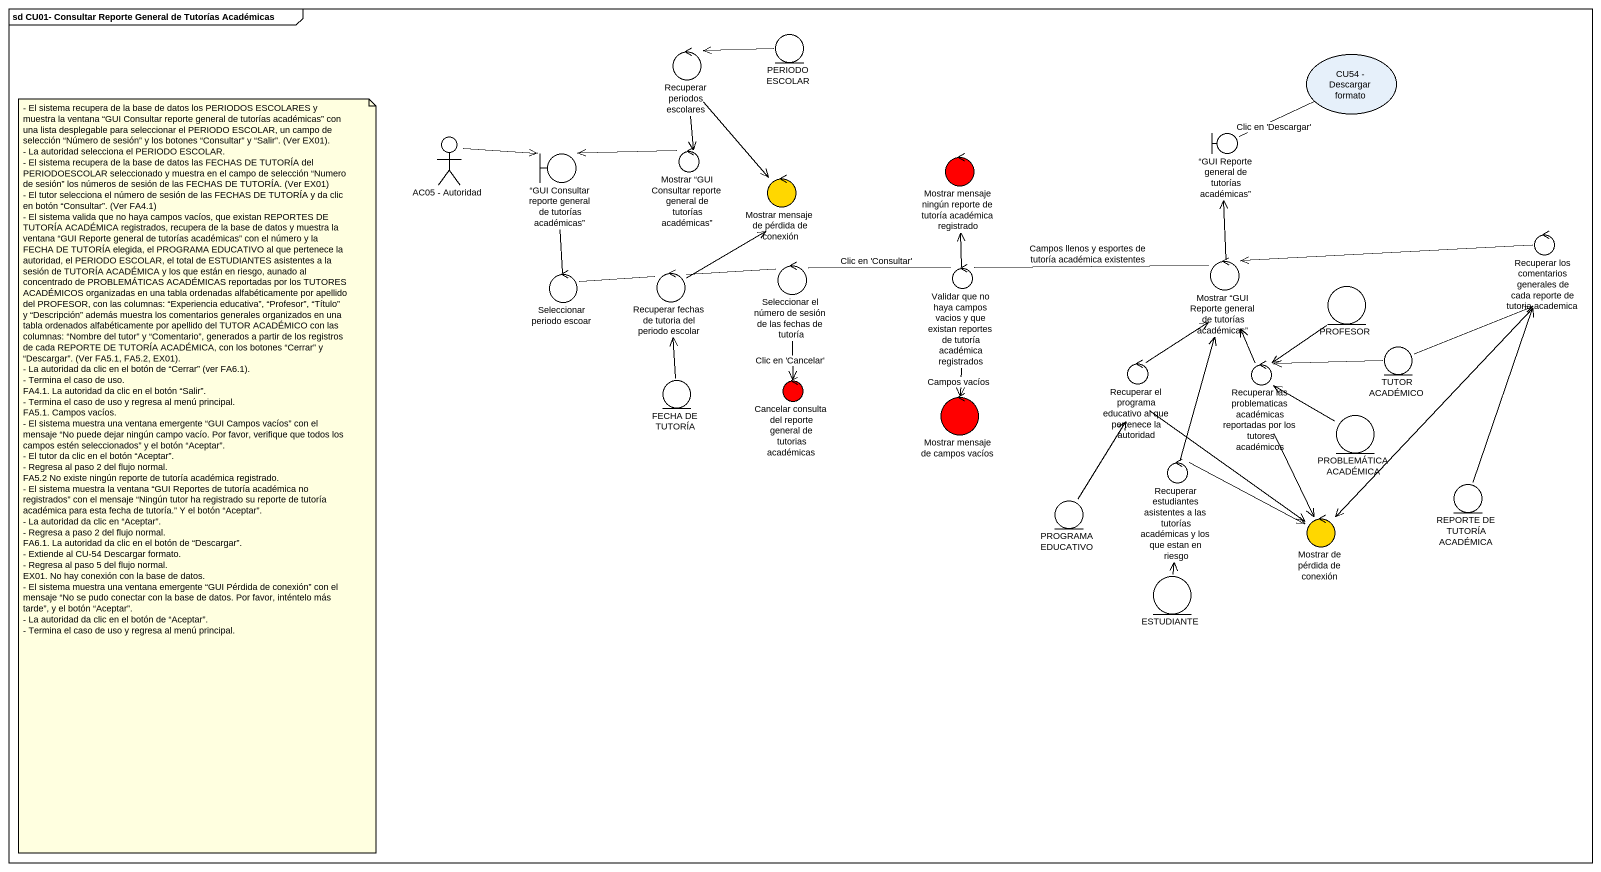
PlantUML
@startuml
mainframe sd CU01- Consultar Reporte General de Tutorías Académicas
control "Recuperar periodos escolares" as Recuperar_periodos_escolares
entity "PERIODO ESCOLAR" as PERIODO_ESCOLAR
usecase "CU54 - Descargar formato" as CU54_Descargar_formato
actor "AC05 - Autoridad" as AC05_Autoridad
boundary "“GUI Reporte general de tutorías académicas”" as GUI_Reporte_general_de
boundary "“GUI Consultar reporte general de tutorías académicas”" as GUI_Consultar_reporte
control "Mostrar “GUI Consultar reporte general de tutorías académicas”" as Mostrar_GUI_Consultar
control "Mostrar mensaje de pérdida de conexión" as Mostrar_mensaje_de_pérdida #FFD700
control "Mostrar mensaje ningún reporte de tutoría académica registrado" as Mostrar_mensaje_ningún #FF0000
control "Mostrar “GUI Reporte general de tutorías académicas”" as Mostrar_GUI_Reporte_general
control "Recuperar los comentarios generales de cada reporte de tutoria academica" as Recuperar_los_comentarios
control "Seleccionar periodo escoar" as Seleccionar_periodo_escoar
control "Recuperar fechas de tutoria del periodo escolar" as Recuperar_fechas_de_tutoria
control "Seleccionar el número de sesión de las fechas de tutoría" as Seleccionar_el_número_de
control "Validar que no haya campos vacios y que existan reportes de tutoría académica registrados" as Validar_que_no_haya_campos
entity PROFESOR
control "Recuperar el programa educativo al que pertenece la autoridad" as Recuperar_el_programa
control "Recuperar las problematicas académicas reportadas por los tutores académicos" as Recuperar_las_problematicas
entity "TUTOR ACADÉMICO" as TUTOR_ACADÉMICO
entity "FECHA DE TUTORÍA" as FECHA_DE_TUTORÍA
control "Cancelar consulta del reporte general de tutorias académicas" as Cancelar_consulta_del #FF0000
control "Mostrar mensaje de campos vacíos" as Mostrar_mensaje_de_campos #FF0000
entity "PROBLEMÁTICA ACADÉMICA" as PROBLEMÁTICA_ACADÉMICA
control "Recuperar estudiantes asistentes a las tutorías académicas y los que estan en riesgo" as Recuperar_estudiantes
entity "REPORTE DE TUTORÍA ACADÉMICA" as REPORTE_DE_TUTORÍA_ACADÉMICA
entity "PROGRAMA EDUCATIVO" as PROGRAMA_EDUCATIVO
control "Mostrar de pérdida de conexión" as Mostrar_de_pérdida_de #FFD700
entity ESTUDIANTE
Recuperar_periodos_escolares --> Mostrar_GUI_Consultar
Recuperar_periodos_escolares --> Mostrar_mensaje_de_pérdida
PERIODO_ESCOLAR -left-> Recuperar_periodos_escolares
AC05_Autoridad -right-> GUI_Consultar_reporte
GUI_Reporte_general_de -up- CU54_Descargar_formato : Clic en 'Descargar'
GUI_Consultar_reporte -- Seleccionar_periodo_escoar
Mostrar_GUI_Consultar -left-> GUI_Consultar_reporte
Mostrar_GUI_Reporte_general -up-> GUI_Reporte_general_de
Recuperar_los_comentarios -left-> Mostrar_GUI_Reporte_general
Recuperar_los_comentarios --> Mostrar_de_pérdida_de
Seleccionar_periodo_escoar -right- Recuperar_fechas_de_tutoria
Recuperar_fechas_de_tutoria -up-> Mostrar_mensaje_de_pérdida
Recuperar_fechas_de_tutoria -right- Seleccionar_el_número_de
Seleccionar_el_número_de -right- Validar_que_no_haya_campos : Clic en 'Consultar'
Seleccionar_el_número_de --> Cancelar_consulta_del : Clic en 'Cancelar'
Validar_que_no_haya_campos -up-> Mostrar_mensaje_ningún
Validar_que_no_haya_campos -right- Mostrar_GUI_Reporte_general : Campos llenos y esportes de tutoría académica existentes
Validar_que_no_haya_campos --> Mostrar_mensaje_de_campos : Campos vacíos
PROFESOR --> Recuperar_las_problematicas
Recuperar_el_programa -up-> Mostrar_GUI_Reporte_general
Recuperar_el_programa --> Mostrar_de_pérdida_de
Recuperar_las_problematicas -up-> Mostrar_GUI_Reporte_general
Recuperar_las_problematicas --> Mostrar_de_pérdida_de
TUTOR_ACADÉMICO -up-> Recuperar_los_comentarios
TUTOR_ACADÉMICO -left-> Recuperar_las_problematicas
FECHA_DE_TUTORÍA -up-> Recuperar_fechas_de_tutoria
PROBLEMÁTICA_ACADÉMICA -left-> Recuperar_las_problematicas
Recuperar_estudiantes -up-> Mostrar_GUI_Reporte_general
Recuperar_estudiantes -right-> Mostrar_de_pérdida_de
REPORTE_DE_TUTORÍA_ACADÉMICA -up-> Recuperar_los_comentarios
PROGRAMA_EDUCATIVO -up-> Recuperar_el_programa
ESTUDIANTE -up-> Recuperar_estudiantes
note as N1
  - El sistema recupera de la base de datos los PERIODOS ESCOLARES y muestra la ventana “GUI Consultar reporte general de tutorías académicas” con una lista desplegable para seleccionar el PERIODO ESCOLAR, un campo de selección “Número de sesión” y los botones “Consultar” y “Salir”. (Ver EX01).
  - La autoridad selecciona el PERIODO ESCOLAR.
  - El sistema recupera de la base de datos las FECHAS DE TUTORÍA del PERIODOESCOLAR seleccionado y muestra en el campo de selección “Numero de sesión” los números de sesión de las FECHAS DE TUTORÍA. (Ver EX01)
  - El tutor selecciona el número de sesión de las FECHAS DE TUTORÍA y da clic en botón “Consultar”. (Ver FA4.1)
  - El sistema valida que no haya campos vacíos, que existan REPORTES DE TUTORÍA ACADÉMICA registrados, recupera de la base de datos y muestra la ventana “GUI Reporte general de tutorías académicas” con el número y la FECHA DE TUTORÍA elegida, el PROGRAMA EDUCATIVO al que pertenece la autoridad, el PERIODO ESCOLAR, el total de ESTUDIANTES asistentes a la sesión de TUTORÍA ACADÉMICA y los que están en riesgo, aunado al concentrado de PROBLEMÁTICAS ACADÉMICAS reportadas por los TUTORES ACADÉMICOS organizadas en una tabla ordenadas alfabéticamente por apellido del PROFESOR, con las columnas: “Experiencia educativa”, “Profesor”, “Título” y “Descripción” además muestra los comentarios generales organizados en una tabla ordenados alfabéticamente por apellido del TUTOR ACADÉMICO con las columnas: “Nombre del tutor” y “Comentario”, generados a partir de los registros de cada REPORTE DE TUTORÍA ACADÉMICA, con los botones “Cerrar” y “Descargar”. (Ver FA5.1, FA5.2, EX01).
  - La autoridad da clic en el botón de “Cerrar” (ver FA6.1).
  - Termina el caso de uso.
  FA4.1. La autoridad da clic en el botón “Salir”.
  - Termina el caso de uso y regresa al menú principal.
  FA5.1. Campos vacíos.
  - El sistema muestra una ventana emergente “GUI Campos vacíos” con el mensaje “No puede dejar ningún campo vacío. Por favor, verifique que todos los campos estén seleccionados” y el botón “Aceptar”.
  - El tutor da clic en el botón “Aceptar”.
  - Regresa al paso 2 del flujo normal.
  FA5.2 No existe ningún reporte de tutoría académica registrado.
  - El sistema muestra la ventana “GUI Reportes de tutoría académica no registrados” con el mensaje “Ningún tutor ha registrado su reporte de tutoría académica para esta fecha de tutoría.” Y el botón “Aceptar”.
  - La autoridad da clic en “Aceptar”.
  - Regresa a paso 2 del flujo normal.
  FA6.1. La autoridad da clic en el botón de “Descargar”.
  - Extiende al CU-54 Descargar formato.
  - Regresa al paso 5 del flujo normal.
  EX01. No hay conexión con la base de datos.
  - El sistema muestra una ventana emergente “GUI Pérdida de conexión” con el mensaje “No se pudo conectar con la base de datos. Por favor, inténtelo más tarde”, y el botón “Aceptar”.
  - La autoridad da clic en el botón de “Aceptar”.
  - Termina el caso de uso y regresa al menú principal.
end note
@enduml
